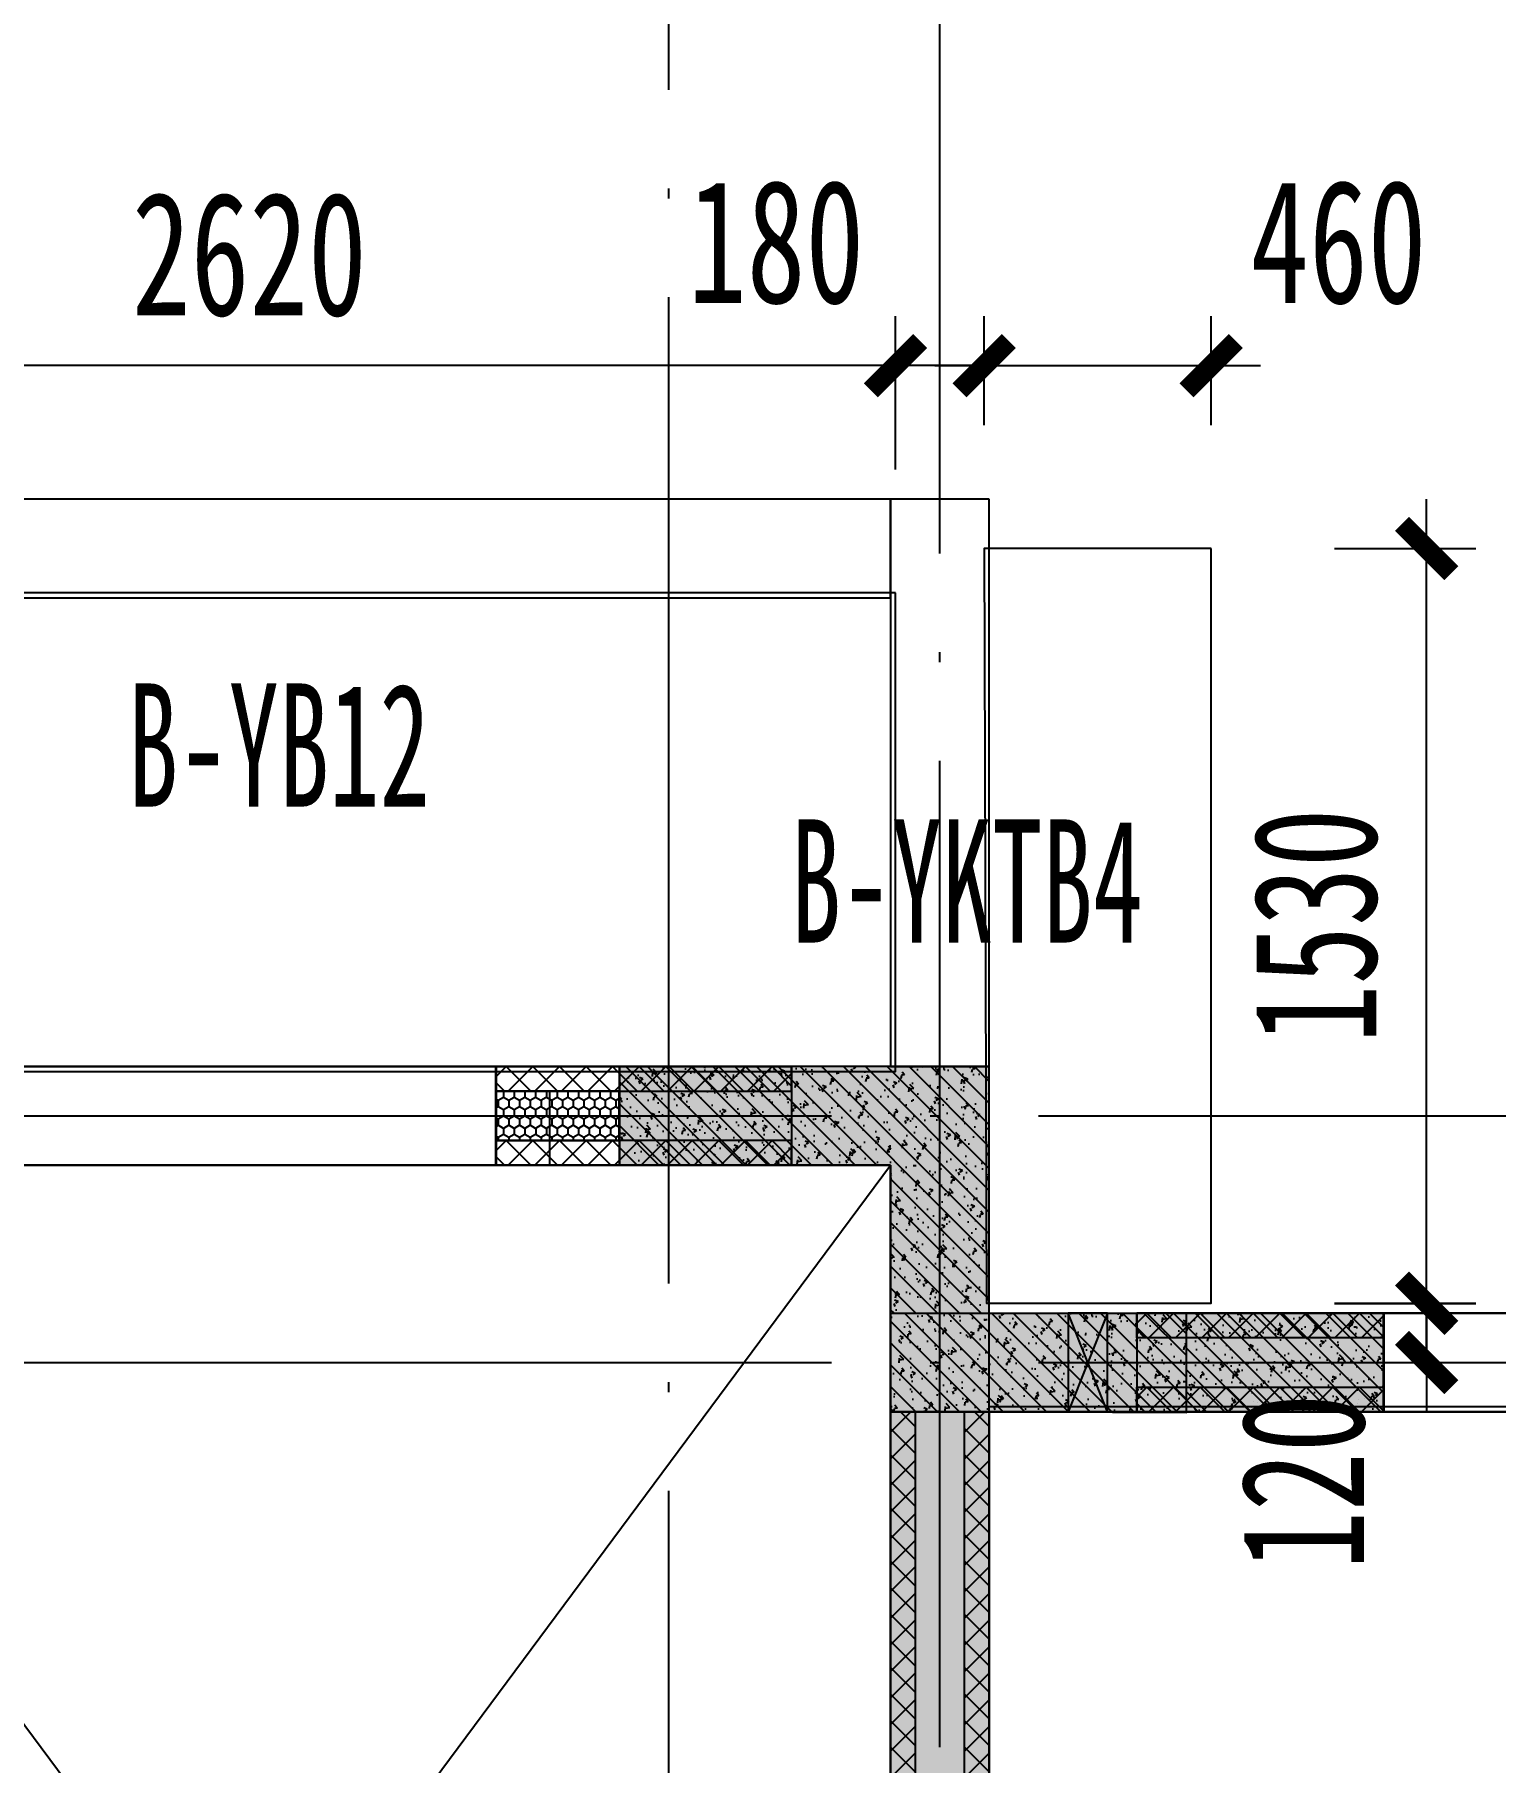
# Model space of a CAD drawing. Extents: x -3200779283 to -8106663, y 659664 to 1123462.
# Drawn here: x -8139436 to -8136474, y 937714 to 941217 of the extents above; entities that cross this region are included whole.
import ezdxf
from ezdxf.enums import TextEntityAlignment as Align

# ---------------------------------------------------------------- set-up
doc = ezdxf.new("R2010")
doc.units = 0
doc.header["$LTSCALE"] = 1000
doc.header["$MEASUREMENT"] = 0
for name, pattern in [('125-墙体$0$CONTINOUS', [0]), ('125-核心筒-标准层$0$CONTINOUS', [0]), ('3#-轴线$0$DOTE', [2.42, 2, -0.2, 0.02, -0.2]), ('3#4#5#$0$DASH', [0.35, 0.25, -0.1]), ('DASH', [0.35, 0.25, -0.1])]:
    doc.linetypes.add(name, pattern=pattern)
doc.layers.get('Defpoints').update_dxf_attribs({"color": 30, "linetype": 'DASH'})
for name, color, linetype in [('125-墙体$0$S-WALL', 40, 'Continuous'), ('125-墙体$0$S-WALL-BEAM', 120, 'Continuous'), ('125-墙体$0$S-WALL-COLU', 252, '125-墙体$0$CONTINOUS'), ('125-墙体$0$S-WALL-COLU-HATC', 16, 'Continuous'), ('125-墙体$0$S-WALL-HATC', 253, 'Continuous'), ('125-墙体$0$提结构条件', 7, 'Continuous'), ('125-墙体$0$暖-首层和标准层暖通套管_TZ$0$H-暖洞-穿梁', 3, 'Continuous'), ('125-核心筒-标准层$0$HATCH', 254, 'Continuous'), ('125-核心筒-标准层$0$S-SLAB-HOLE', 5, 'Continuous'), ('125-核心筒-标准层$0$S-WALL', 40, 'Continuous'), ('125-核心筒-标准层$0$S-WALL-BEAM', 120, 'Continuous'), ('125-核心筒-标准层$0$S-WALL-COLU', 252, '125-核心筒-标准层$0$CONTINOUS'), ('125-核心筒-标准层$0$S-WALL-COLU-HATC', 16, 'Continuous'), ('125-核心筒-标准层$0$S-WALL-HATC', 253, 'Continuous'), ('3#-轴线$0$A-ANNO-DOTE', 10, '3#-轴线$0$DOTE'), ('3#4#5#$0$00-板边线', 7, 'Continuous'), ('3#4#5#$0$PC-SLAB', 6, '3#4#5#$0$DASH'), ('3#4#5#$0$S-ANNO-TEXT', 7, 'Continuous'), ('3#4#5#$0$S-DIMS-SLAB', 120, 'Continuous'), ('3#4#5#$0$S-PC-FQ', 4, 'Continuous'), ('3#4#5#$0$S-PC-FQ-WYQ', 4, 'Continuous'), ('3#4#5#$0$S-PC-SLAB', 6, 'Continuous')]:
    doc.layers.add(name, color=color, linetype=linetype)
doc.styles.add('3#4#5#$0$外部参照 1$0$宋体', font='', dxfattribs={"width": 0.8})
doc.styles.add('3#4#5#$0$楷体', font='', dxfattribs={"width": 0.7})
doc.styles.get('3#4#5#$0$外部参照 1$0$宋体').set_extended_font_data('SimSun')
doc.styles.get('3#4#5#$0$楷体').set_extended_font_data('KaiTi_GB2312')
doc.dimstyles.new('3#4#5#$0$TSSD_100_100', dxfattribs={"dimtxt": 250, "dimasz": 100, "dimexe": 100, "dimexo": 250, "dimgap": 100, "dimtad": 1, "dimdec": 0, "dimzin": 0, "dimdsep": 46, "dimtxsty": '3#4#5#$0$楷体', "dimblk": '3#4#5#$0$_ArchTick', "dimcen": 0, "dimdle": 100, "dimclrt": 7, "dimadec": 0, "dimazin": 0, "dimtfac": 1, "dimtdec": 0, "dimtix": 1, "dimtmove": 2, "dimatfit": 3, "dimfxl": 1, "dimtolj": 1, "dimtzin": 0, "dimarcsym": 0})
pattern_1 = [(225, (-650407.22, -531464.02), (26.9407684, -26.9407684), []), (315, (-650407.22, -531464.02), (26.9407684, 26.9407684), [])]
pattern_2 = [(225, (-650407.22, -531614.02), (26.9407684, -26.9407684), []), (315, (-650407.22, -531614.02), (26.9407684, 26.9407684), [])]
pattern_3 = [(269.9942905, (110828.098, 3091305.449), (10.823449013, -18.751078648), [12.5, -25]), (29.9942905, (110828.098, 3091305.449), (10.82718595, 18.748921125), [12.5, -25]), (329.9942905, (110828.098, 3091305.449), (21.650634963, -0.002157522), [-25, 12.5])]

# ---------------------------------------------------------------- blocks, each defined once
blk = doc.blocks.new('3#4#5#$0$B-YNQ2')
at = {"layer": '3#4#5#$0$S-PC-FQ-WYQ'}
h = blk.add_hatch(dxfattribs=at)
h.set_pattern_fill('ANSI37', color=256, scale=12, angle=90)
h.set_pattern_definition([(135, (-988908.033, 837089.835), (-26.9407684, -26.9407684), []), (225, (-988908.033, 837089.835), (26.9407684, -26.9407684), [])])
h.paths.add_polyline_path([(-127105.4, 321688.4), (-127055.4, 321688.4), (-127055.6, 324388.4), (-127105.6, 324388.4)])
h = blk.add_hatch(dxfattribs=at)
h.set_pattern_fill('ANSI37', color=256, scale=12, angle=90)
h.set_pattern_definition([(135, (-988758.033, 837089.835), (-26.9407684, -26.9407684), []), (225, (-988758.033, 837089.835), (26.9407684, -26.9407684), [])])
h.paths.add_polyline_path([(-126955.4, 321688.4), (-126905.4, 321688.4), (-126905.6, 324388.4), (-126955.6, 324388.4)])
for points in [[(-127105.4, 321688.4), (-127055.4, 321688.4), (-127055.6, 324388.4), (-127105.6, 324388.4)], [(-127105.6, 324388.4), (-126905.6, 324388.4), (-126905.4, 321688.4), (-127105.4, 321688.4)], [(-126955.4, 321688.4), (-126905.4, 321688.4), (-126905.6, 324388.4), (-126955.6, 324388.4)]]:
    blk.add_lwpolyline(points, close=True, dxfattribs=at)
blk = doc.blocks.new('3#4#5#$0$B-YWQ2')
at = {"layer": '3#4#5#$0$S-PC-FQ-WYQ'}
h = blk.add_hatch(dxfattribs=at)
h.set_pattern_fill('ANSI37', color=256, scale=12, angle=180)
h.set_pattern_definition([(225, (-657507.18, -531964.03), (26.9407684, -26.9407684), []), (315, (-657507.18, -531964.03), (26.9407684, 26.9407684), [])])
h.paths.add_polyline_path([(-143805.8, 329838.4), (-143805.8, 329888.4), (-144305.8, 329888.4), (-144305.8, 329838.4)])
h = blk.add_hatch(dxfattribs=at)
h.set_pattern_fill('ANSI37', color=256, scale=12, angle=180)
h.set_pattern_definition([(225, (-655807.177, -531964.03), (26.9407684, -26.9407684), []), (315, (-655807.177, -531964.03), (26.9407684, 26.9407684), [])])
h.paths.add_polyline_path([(-141605.8, 329838.4), (-141605.8, 329888.4), (-142605.8, 329888.4), (-142605.8, 329838.4)])
h = blk.add_hatch(dxfattribs=at)
h.set_pattern_fill('ANSI37', color=256, scale=12, angle=180)
h.set_pattern_definition([(225, (-653107.182, -531964.03), (26.9407684, -26.9407684), []), (315, (-653107.182, -531964.03), (26.9407684, 26.9407684), [])])
h.paths.add_polyline_path([(-139605.8, 329838.4), (-139605.8, 329888.4), (-140105.8, 329888.4), (-140105.8, 329838.4)])
h = blk.add_hatch(dxfattribs=at)
h.set_pattern_fill('ANSI37', color=256, scale=12, angle=180)
h.set_pattern_definition([(225, (-657507.18, -532114.03), (26.9407684, -26.9407684), []), (315, (-657507.18, -532114.03), (26.9407684, 26.9407684), [])])
h.paths.add_polyline_path([(-143805.8, 329688.4), (-143805.8, 329738.4), (-144305.8, 329738.4), (-144305.8, 329688.4)])
h = blk.add_hatch(dxfattribs=at)
h.set_pattern_fill('ANSI37', color=256, scale=12, angle=180)
h.set_pattern_definition([(225, (-655807.177, -532114.03), (26.9407684, -26.9407684), []), (315, (-655807.177, -532114.03), (26.9407684, 26.9407684), [])])
h.paths.add_polyline_path([(-141605.8, 329688.4), (-141605.8, 329738.4), (-142605.8, 329738.4), (-142605.8, 329688.4)])
h = blk.add_hatch(dxfattribs=at)
h.set_pattern_fill('ANSI37', color=256, scale=12, angle=180)
h.set_pattern_definition([(225, (-653107.182, -532114.03), (26.9407684, -26.9407684), []), (315, (-653107.182, -532114.03), (26.9407684, 26.9407684), [])])
h.paths.add_polyline_path([(-139605.8, 329688.4), (-139605.8, 329738.4), (-140105.8, 329738.4), (-140105.8, 329688.4)])
for points in [[(-143805.8, 329838.4), (-143805.8, 329888.4), (-144305.8, 329888.4), (-144305.8, 329838.4)], [(-144305.8, 329688.4), (-144305.8, 329888.4), (-143805.8, 329888.4), (-143805.8, 329688.4)], [(-143805.8, 329888.4), (-142605.8, 329888.4), (-142605.8, 329688.4), (-143805.8, 329688.4)], [(-141605.8, 329838.4), (-141605.8, 329888.4), (-142605.8, 329888.4), (-142605.8, 329838.4)], [(-142605.8, 329688.4), (-142605.8, 329888.4), (-141605.8, 329888.4), (-141605.8, 329688.4)], [(-141605.8, 329888.4), (-140105.8, 329888.4), (-140105.8, 329688.4), (-141605.8, 329688.4)], [(-139605.8, 329838.4), (-139605.8, 329888.4), (-140105.8, 329888.4), (-140105.8, 329838.4)], [(-140105.8, 329688.4), (-140105.8, 329888.4), (-139605.8, 329888.4), (-139605.8, 329688.4)], [(-143805.8, 329688.4), (-143805.8, 329738.4), (-144305.8, 329738.4), (-144305.8, 329688.4)], [(-141605.8, 329688.4), (-141605.8, 329738.4), (-142605.8, 329738.4), (-142605.8, 329688.4)], [(-139605.8, 329688.4), (-139605.8, 329738.4), (-140105.8, 329738.4), (-140105.8, 329688.4)]]:
    blk.add_lwpolyline(points, close=True, dxfattribs=at)
blk = doc.blocks.new('3#4#5#$0$B-YWQ3')
at = {"layer": '3#4#5#$0$S-PC-FQ'}
h = blk.add_hatch(dxfattribs=at)
h.set_pattern_fill('HONEY', color=6, scale=100, angle=-90.0057)
h.set_pattern_definition(pattern_3)
h.paths.add_polyline_path([(-138306, 330338.4), (-138306, 330238.4), (-138556, 330238.4), (-138556, 330338.4)])
h = blk.add_hatch(dxfattribs=at)
h.set_pattern_fill('HONEY', color=6, scale=100, angle=-90.0057)
h.set_pattern_definition(pattern_3)
h.paths.add_polyline_path([(-137306, 330338.4), (-137306, 330238.4), (-137056, 330238.4), (-137056, 330338.4)])
at = {"layer": '3#4#5#$0$S-PC-FQ-WYQ'}
h = blk.add_hatch(dxfattribs=at)
h.set_pattern_fill('ANSI37', color=256, scale=12, angle=180)
h.set_pattern_definition(pattern_1)
h.paths.add_polyline_path([(-138905.8, 330388.4), (-138905.8, 330338.4), (-138306, 330338.4), (-138306, 330388.4)])
h = blk.add_hatch(dxfattribs=at)
h.set_pattern_fill('ANSI37', color=256, scale=12, angle=180)
h.set_pattern_definition(pattern_1)
h.paths.add_polyline_path([(-136705.8, 330338.4), (-136705.8, 330388.4), (-137306, 330388.4), (-137306, 330338.4)])
h = blk.add_hatch(dxfattribs=at)
h.set_pattern_fill('ANSI37', color=256, scale=12, angle=180)
h.set_pattern_definition(pattern_2)
h.paths.add_polyline_path([(-138905.8, 330238.4), (-138905.8, 330188.4), (-138306, 330188.4), (-138306, 330238.4)])
h = blk.add_hatch(dxfattribs=at)
h.set_pattern_fill('ANSI37', color=256, scale=12, angle=180)
h.set_pattern_definition(pattern_2)
h.paths.add_polyline_path([(-136705.8, 330188.4), (-136705.8, 330238.4), (-137306, 330238.4), (-137306, 330188.4)])
at = {"layer": '3#4#5#$0$S-PC-FQ', "color": 6}
for points in [[(-138306, 330338.4), (-138306, 330238.4), (-138556, 330238.4), (-138556, 330338.4)], [(-137306, 330338.4), (-137306, 330238.4), (-137056, 330238.4), (-137056, 330338.4)]]:
    blk.add_lwpolyline(points, close=True, dxfattribs=at)
at = {"layer": '3#4#5#$0$S-PC-FQ-WYQ'}
for points in [[(-138905.8, 330338.4), (-138905.8, 330388.4), (-138306, 330388.4), (-138306, 330338.4)], [(-138306, 330188.4), (-138306, 330388.4), (-138905.8, 330388.4), (-138905.8, 330188.4)], [(-138306, 330388.4), (-137306, 330388.4), (-137306, 330188.4), (-138306, 330188.4)], [(-136705.8, 330338.4), (-136705.8, 330388.4), (-137306, 330388.4), (-137306, 330338.4)], [(-137306, 330188.4), (-137306, 330388.4), (-136705.8, 330388.4), (-136705.8, 330188.4)], [(-138905.8, 330188.4), (-138905.8, 330238.4), (-138306, 330238.4), (-138306, 330188.4)], [(-136705.8, 330188.4), (-136705.8, 330238.4), (-137306, 330238.4), (-137306, 330188.4)]]:
    blk.add_lwpolyline(points, close=True, dxfattribs=at)
blk = doc.blocks.new('3#4#5#$0$A$C53EF3948')
at = {"layer": '3#4#5#$0$S-PC-FQ-WYQ', "xscale": -1}
for name, p in [('3#4#5#$0$B-YWQ3', (-106006.5, -329888.4)), ('3#4#5#$0$B-YWQ2', (-106006.5, -329888.4)), ('3#4#5#$0$B-YNQ2', (-93805.7, -324588.6))]:
    blk.add_blockref(name, p, dxfattribs=at)
blk = doc.blocks.new('3#4#5#$0$悬挑板-北侧')
at = {"layer": '3#4#5#$0$S-PC-SLAB'}
for points in [[(-262899.7, 92469.9), (-262439.3, 92469.9), (-262444.4, 90939.8), (-262899.7, 90939.8)], [(-259459.5, 92469.9), (-258399.8, 92469.9), (-258399.8, 90939.9), (-259459.5, 90939.9)], [(-262259.5, 92379.9), (-259639.3, 92379.9), (-259639.3, 91409.9), (-262259.5, 91409.9)]]:
    blk.add_lwpolyline(points, close=True, dxfattribs=at)
blk = doc.blocks.new('3#4#5#$0$_ArchTick')
at = {"color": 0, "linetype": 'ByBlock', "const_width": 0.4}
blk.add_lwpolyline([(-0.5, -0.5), (0.5, 0.5)], dxfattribs=at)
blk = doc.blocks.new('*D978')
at = {"layer": '3#4#5#$0$S-DIMS-SLAB', "color": 0, "lineweight": -2, "transparency": 16777216}
for p, q in [((30489.6, 13009.9), (30489.6, 13320.7)), ((33109.8, 13009.9), (33109.8, 13320.7)), ((33209.8, 13220.7), (30389.6, 13220.7))]:
    blk.add_line(p, q, dxfattribs=at)
at = {"layer": 'Defpoints', "color": 0, "transparency": 16777216}
for p in [(30489.6, 13220.7), (30489.6, 12759.9), (33109.8, 12759.9)]:
    blk.add_point(p, dxfattribs=at)
at = {"layer": '3#4#5#$0$S-DIMS-SLAB', "color": 0, "lineweight": -2, "transparency": 16777216, "xscale": 100, "yscale": 100, "zscale": 100, "rotation": 180}
blk.add_blockref('3#4#5#$0$_ArchTick', (30489.6, 13220.7), dxfattribs=at)
at = {"layer": '3#4#5#$0$S-DIMS-SLAB', "color": 0, "lineweight": -2, "transparency": 16777216, "xscale": 100, "yscale": 100, "zscale": 100}
blk.add_blockref('3#4#5#$0$_ArchTick', (33109.8, 13220.7), dxfattribs=at)
at = {"layer": '3#4#5#$0$S-DIMS-SLAB', "color": 7, "transparency": 16777216, "insert": (31799.7, 13445.7), "char_height": 250, "attachment_point": 5, "style": '3#4#5#$0$楷体'}
blk.add_mtext('\\A1;2620', dxfattribs=at)
blk = doc.blocks.new('*D980')
at = {"layer": '3#4#5#$0$S-DIMS-SLAB', "color": 0, "lineweight": -2, "transparency": 16777216}
for p, q in [((33289.6, 13099.8), (33289.6, 13320.7)), ((33750, 13099.8), (33750, 13320.7)), ((33189.6, 13220.7), (33850, 13220.7))]:
    blk.add_line(p, q, dxfattribs=at)
at = {"layer": 'Defpoints', "color": 0, "transparency": 16777216}
for p in [(33750, 13220.7), (33289.6, 12849.8), (33750, 12849.8)]:
    blk.add_point(p, dxfattribs=at)
at = {"layer": '3#4#5#$0$S-DIMS-SLAB', "color": 0, "lineweight": -2, "transparency": 16777216, "xscale": 100, "yscale": 100, "zscale": 100, "rotation": 180}
blk.add_blockref('3#4#5#$0$_ArchTick', (33289.6, 13220.7), dxfattribs=at)
at = {"layer": '3#4#5#$0$S-DIMS-SLAB', "color": 0, "lineweight": -2, "transparency": 16777216, "xscale": 100, "yscale": 100, "zscale": 100}
blk.add_blockref('3#4#5#$0$_ArchTick', (33750, 13220.7), dxfattribs=at)
at = {"layer": '3#4#5#$0$S-DIMS-SLAB', "color": 7, "transparency": 16777216, "insert": (34008.1, 13470.7), "char_height": 250, "attachment_point": 5, "style": '3#4#5#$0$楷体'}
blk.add_mtext('\\A1;460', dxfattribs=at)
blk = doc.blocks.new('*D982')
at = {"layer": '3#4#5#$0$S-DIMS-SLAB', "color": 0, "lineweight": -2, "transparency": 16777216}
for p, q in [((34187.1, 11219.7), (34187.1, 12949.8)), ((34000, 12849.8), (34287.1, 12849.8)), ((34000, 11319.7), (34287.1, 11319.7))]:
    blk.add_line(p, q, dxfattribs=at)
at = {"layer": 'Defpoints', "color": 0, "transparency": 16777216}
for p in [(33750, 12849.8), (34187.1, 12849.8), (33750, 11319.7)]:
    blk.add_point(p, dxfattribs=at)
at = {"layer": '3#4#5#$0$S-DIMS-SLAB', "color": 0, "lineweight": -2, "transparency": 16777216, "xscale": 100, "yscale": 100, "zscale": 100}
for p, rotation in [((34187.1, 12849.8), 90), ((34187.1, 11319.7), 270)]:
    blk.add_blockref('3#4#5#$0$_ArchTick', p, dxfattribs=dict(at, rotation=rotation))
at = {"layer": '3#4#5#$0$S-DIMS-SLAB', "color": 7, "transparency": 16777216, "insert": (33962.1, 12084.8), "char_height": 250, "attachment_point": 5, "rotation": 90, "style": '3#4#5#$0$楷体'}
blk.add_mtext('\\A1;1530', dxfattribs=at)
blk = doc.blocks.new('*D983')
at = {"layer": '3#4#5#$0$S-DIMS-SLAB', "color": 0, "lineweight": -2, "transparency": 16777216}
for p, q in [((33109.8, 13009.9), (33109.8, 13320.7)), ((33289.6, 13099.8), (33289.6, 13320.7)), ((33109.8, 13220.7), (33009.8, 13220.7)), ((33289.6, 13220.7), (33109.8, 13220.7)), ((33289.6, 13220.7), (33389.6, 13220.7))]:
    blk.add_line(p, q, dxfattribs=at)
at = {"layer": 'Defpoints', "color": 0, "transparency": 16777216}
for p in [(33109.8, 13220.7), (33289.6, 12849.8), (33109.8, 12759.9)]:
    blk.add_point(p, dxfattribs=at)
at = {"layer": '3#4#5#$0$S-DIMS-SLAB', "color": 0, "lineweight": -2, "transparency": 16777216, "xscale": 100, "yscale": 100, "zscale": 100}
blk.add_blockref('3#4#5#$0$_ArchTick', (33109.8, 13220.7), dxfattribs=at)
at = {"layer": '3#4#5#$0$S-DIMS-SLAB', "color": 0, "lineweight": -2, "transparency": 16777216, "xscale": 100, "yscale": 100, "zscale": 100, "rotation": 180}
blk.add_blockref('3#4#5#$0$_ArchTick', (33289.6, 13220.7), dxfattribs=at)
at = {"layer": '3#4#5#$0$S-DIMS-SLAB', "color": 7, "transparency": 16777216, "insert": (32867.9, 13470.7), "char_height": 250, "attachment_point": 5, "style": '3#4#5#$0$楷体'}
blk.add_mtext('\\A1;180', dxfattribs=at)
blk = doc.blocks.new('*D987')
at = {"layer": '3#4#5#$0$S-DIMS-SLAB', "color": 0, "lineweight": -2, "transparency": 16777216}
for p, q in [((34187.1, 11319.9), (34187.1, 11419.9)), ((34000, 11319.9), (34287.1, 11319.9)), ((34187.1, 11319.9), (34187.1, 11200)), ((34000, 11200), (34287.1, 11200)), ((34187.1, 11200), (34187.1, 11100))]:
    blk.add_line(p, q, dxfattribs=at)
at = {"layer": 'Defpoints', "color": 0, "transparency": 16777216}
for p in [(33750, 11319.9), (33750, 11200), (34187.1, 11200)]:
    blk.add_point(p, dxfattribs=at)
at = {"layer": '3#4#5#$0$S-DIMS-SLAB', "color": 0, "lineweight": -2, "transparency": 16777216, "xscale": 100, "yscale": 100, "zscale": 100}
for p, rotation in [((34187.1, 11319.9), 270), ((34187.1, 11200), 90)]:
    blk.add_blockref('3#4#5#$0$_ArchTick', p, dxfattribs=dict(at, rotation=rotation))
at = {"layer": '3#4#5#$0$S-DIMS-SLAB', "color": 7, "transparency": 16777216, "insert": (33937.1, 10958.1), "char_height": 250, "attachment_point": 5, "rotation": 90, "style": '3#4#5#$0$楷体'}
blk.add_mtext('\\A1;120', dxfattribs=at)
blk = doc.blocks.new('3#4#5#$0$ban111')
at = {"layer": '3#4#5#$0$S-PC-SLAB'}
blk.add_lwpolyline([(-225932, 409965), (-225932, 412985), (-223232, 412985), (-223232, 409965)], close=True, dxfattribs=at)
blk = doc.blocks.new('3#4#5#$0$5#')
at = {"layer": '3#4#5#$0$S-ANNO-TEXT', "xscale": -1}
blk.add_blockref('3#4#5#$0$ban111', (-43035.7, -247400), dxfattribs=at)
blk = doc.blocks.new('125-墙体$0$tretyyt')
at = {"layer": '125-墙体$0$暖-首层和标准层暖通套管_TZ$0$H-暖洞-穿梁', "color": 5}
for p, q in [((52498, 59279.6), (52298, 59359.6)), ((52298, 59279.6), (52498, 59359.6))]:
    blk.add_line(p, q, dxfattribs=at)
blk.add_lwpolyline([(52498, 59279.6), (52498, 59359.6), (52298, 59359.6), (52298, 59279.6)], close=True, dxfattribs=at)
blk = doc.blocks.new('125-墙体$0$she')
at = {"layer": '125-墙体$0$提结构条件', "xscale": -1, "rotation": 270}
blk.add_blockref('125-墙体$0$tretyyt', (-50919.6, -52398), dxfattribs=at)
blk = doc.blocks.new('125-墙体')
at = {"layer": '125-墙体$0$S-WALL-COLU-HATC'}
h = blk.add_hatch(dxfattribs=at)
h.set_pattern_fill('AR-CONC', color=256, scale=10)
h.set_pattern_definition([(50, (29394.36, -241007.814), (71.726018, -6.275213), [7.5, -82.5]), (355, (29394.36, -241007.814), (-13.875133, 75.219213), [6, -66]), (100.4514, (29400.34, -241008.34), (57.850938, 68.943954), [6.37402, -70.114211]), (46.1842, (29394.36, -240987.81), (106.724105, -16.5519), [11.25, -123.75]), (96.6356, (29403.26, -240989.19), (93.46627, 97.411787), [9.56103, -105.1713]), (351.1842, (29394.36, -240987.81), (93.466195, 97.41186), [9, -99]), (21, (29404.36, -240992.814), (59.690705, -40.261889), [7.5, -82.5]), (326, (29404.36, -240992.814), (24.331533, 72.515005), [6, -66]), (71.4514, (29409.34, -240996.17), (84.022263, 32.25305), [6.37402, -70.114211]), (37.5, (29394.362, -241007.814), (1.2159855, 33.2893854), [0, -65.2, 0, -67, 0, -66.25]), (7.5, (29394.362, -241007.814), (26.306954, 39.441171), [0, -38.2, 0, -63.7, 0, -25.25]), (327.5, (29372.062, -241007.814), (53.3822436, -2.2554872), [0, -25, 0, -78, 0, -103.5]), (317.5, (29362.062, -241007.814), (58.318617, 10.010498), [0, -32.5, 0, -51.8, 0, -73.5])])
h.paths.add_polyline_path([(8200, -100), (8200, 100), (7800, 100), (7800, -100)])
h = blk.add_hatch(dxfattribs=at)
h.set_pattern_fill('ANSI31', color=256, scale=250, style=0)
h.set_pattern_definition([(45, (29394.362, -241007.814), (-22.097087, 22.097087), [])])
h.paths.add_polyline_path([(8200, 100), (8200, -100), (7800, -100), (7800, 100)])
at = {"layer": '125-墙体$0$S-WALL-HATC'}
blk.add_hatch(color=256, dxfattribs=at).paths.add_polyline_path([(8600, -100), (8600, 100), (7800, 100), (7800, -100)])
at = {"layer": '125-墙体$0$S-WALL'}
blk.add_lwpolyline([(8600, -100), (8600, 100), (7800, 100), (7800, -100), (8600, -100)], close=True, dxfattribs=at)
at = {"layer": '125-墙体$0$S-WALL-BEAM'}
blk.add_lwpolyline([(6300, 100), (6300, -100), (7800, -100), (7800, 100)], close=True, dxfattribs=at)
at = {"layer": '125-墙体$0$S-WALL-COLU', "lineweight": -2}
blk.add_lwpolyline([(8200, -100), (8200, 100), (7800, 100), (7800, -100)], close=True, dxfattribs=at)
blk.add_blockref('125-墙体$0$she', (0, 0))
blk = doc.blocks.new('125-核心筒-标准层')
at = {"layer": '125-核心筒-标准层$0$HATCH'}
h = blk.add_hatch(dxfattribs=at)
h.set_pattern_fill('BRICK1', color=256, scale=20, style=0)
h.set_pattern_definition([(0, (-47688.61, -30845.9), (0, 160), []), (90, (-47688.61, -30845.9), (-160, 160), [160, -160])])
h.paths.add_polyline_path([(-850, 7500), (-1100, 7500), (-1100, 7700), (-850, 7700)])
at = {"layer": '125-核心筒-标准层$0$S-WALL-COLU-HATC'}
h = blk.add_hatch(dxfattribs=at)
h.set_pattern_fill('AR-CONC', color=256, scale=10)
h.set_pattern_definition([(50, (13887.05, -232995.61), (71.726018, -6.275213), [7.5, -82.5]), (355, (13887.05, -232995.61), (-13.875133, 75.219213), [6, -66]), (100.4514, (13893.03, -232996.135), (57.850938, 68.943954), [6.37402, -70.114211]), (46.1842, (13887.05, -232975.61), (106.724105, -16.5519), [11.25, -123.75]), (96.6356, (13895.95, -232976.99), (93.46627, 97.411787), [9.56103, -105.1713]), (351.1842, (13887.05, -232975.61), (93.466195, 97.41186), [9, -99]), (21, (13897.05, -232980.61), (59.690705, -40.261889), [7.5, -82.5]), (326, (13897.05, -232980.61), (24.331533, 72.515005), [6, -66]), (71.4514, (13902.03, -232983.97), (84.022263, 32.25305), [6.37402, -70.114211]), (37.5, (13887.052, -232995.612), (1.2159855, 33.2893854), [0, -65.2, 0, -67, 0, -66.25]), (7.5, (13887.052, -232995.612), (26.306954, 39.441171), [0, -38.2, 0, -63.7, 0, -25.25]), (327.5, (13864.752, -232995.612), (53.3822436, -2.2554872), [0, -25, 0, -78, 0, -103.5]), (317.5, (13854.752, -232995.612), (58.318617, 10.010498), [0, -32.5, 0, -51.8, 0, -73.5])])
h.paths.add_polyline_path([(-1650, 7500), (-1650, 7200), (-1850, 7200), (-1850, 7700), (-1100, 7700), (-1100, 7500)])
h = blk.add_hatch(dxfattribs=at)
h.set_pattern_fill('ANSI31', color=256, scale=250, style=0)
h.set_pattern_definition([(45, (13887.052, -232995.612), (-22.097087, 22.097087), [])])
h.paths.add_polyline_path([(-1650, 7500), (-1650, 7200), (-1850, 7200), (-1850, 7700), (-1100, 7700), (-1100, 7500)])
h = blk.add_hatch(dxfattribs=at)
h.set_pattern_fill('AR-CONC', color=256, scale=10)
h.set_pattern_definition([(50, (13587.05, -233495.61), (71.726018, -6.275213), [7.5, -82.5]), (355, (13587.05, -233495.61), (-13.875133, 75.219213), [6, -66]), (100.4514, (13593.03, -233496.135), (57.850938, 68.943954), [6.37402, -70.114211]), (46.1842, (13587.05, -233475.61), (106.724105, -16.5519), [11.25, -123.75]), (96.6356, (13595.95, -233476.99), (93.46627, 97.411787), [9.56103, -105.1713]), (351.1842, (13587.05, -233475.61), (93.466195, 97.41186), [9, -99]), (21, (13597.05, -233480.61), (59.690705, -40.261889), [7.5, -82.5]), (326, (13597.05, -233480.61), (24.331533, 72.515005), [6, -66]), (71.4514, (13602.03, -233483.97), (84.022263, 32.25305), [6.37402, -70.114211]), (37.5, (13587.053, -233495.612), (1.2159855, 33.2893854), [0, -65.2, 0, -67, 0, -66.25]), (7.5, (13587.053, -233495.612), (26.306954, 39.441171), [0, -38.2, 0, -63.7, 0, -25.25]), (327.5, (13564.753, -233495.612), (53.3822436, -2.2554872), [0, -25, 0, -78, 0, -103.5]), (317.5, (13554.753, -233495.612), (58.318617, 10.010498), [0, -32.5, 0, -51.8, 0, -73.5])])
h.paths.add_polyline_path([(-1950, 7000), (-1950, 7000), (-2250, 6998.8), (-2250, 7198.8), (-1650, 7200), (-1650, 7000)])
h = blk.add_hatch(dxfattribs=at)
h.set_pattern_fill('ANSI31', color=256, scale=250, style=0)
h.set_pattern_definition([(45, (13587.053, -233495.612), (-22.097087, 22.097087), [])])
h.paths.add_polyline_path([(-1950, 7000), (-1950, 7000), (-2250, 6998.8), (-2250, 7198.8), (-1650, 7200), (-1650, 7000)])
at = {"layer": '125-核心筒-标准层$0$S-WALL-HATC'}
for points in [[(-1850, 7700), (-1650, 7500), (-1100, 7500), (-1100, 7700)], [(-1850, 7100), (-1650, 7100), (-1650, 7500), (-1850, 7700), (-1850, 7200)], [(-1850, 6634.3), (-1650, 6634.3), (-1650, 7100), (-1850, 7100), (-1850, 7000)], [(-1850, 4000), (-1650, 3800), (-1650, 6634.3), (-1850, 6634.3)]]:
    blk.add_hatch(color=256, dxfattribs=at).paths.add_polyline_path(points)
at = {"layer": '125-核心筒-标准层$0$S-SLAB-HOLE'}
for points in [[(950, 4000), (-1650, 7500)], [(950, 7500), (-1650, 4000)]]:
    blk.add_lwpolyline(points, dxfattribs=at)
at = {"layer": '125-核心筒-标准层$0$S-WALL'}
for p, q in [((-1850, 7700), (-998.9, 7700)), ((-1850, 6634.3), (-1850, 7700)), ((-1650, 7500), (-998.9, 7500)), ((-1650, 7100), (-1650, 7500)), ((-1650, 6634.3), (-1650, 7100)), ((-1850, 3800), (-1850, 6634.3)), ((-1650, 3800), (-1650, 6634.3))]:
    blk.add_line(p, q, dxfattribs=at)
blk.add_lwpolyline([(-850, 7500), (-1100, 7500), (-1100, 7700), (-850, 7700)], close=True, dxfattribs=at)
at = {"layer": '125-核心筒-标准层$0$S-WALL-BEAM'}
for points in [[(-1850, 8850), (-1650, 8850), (-1650, 7700), (-1850, 7700)], [(-1650, 8650), (-1650, 8850), (950, 8850), (950, 8650)], [(400, 7500), (400, 7700), (-1100, 7700), (-1100, 7500)]]:
    blk.add_lwpolyline(points, close=True, dxfattribs=at)
at = {"layer": '125-核心筒-标准层$0$S-WALL-COLU', "linetype": 'ByBlock'}
for points in [[(-1650, 7500), (-1650, 7200), (-1850, 7200), (-1850, 7700), (-1100, 7700), (-1100, 7500), (-1650, 7500)], [(-1950, 7000), (-1950, 7000), (-2250, 6998.8), (-2250, 7198.8), (-1650, 7200), (-1650, 7000), (-1950, 7000)]]:
    blk.add_lwpolyline(points, dxfattribs=at)
blk = doc.blocks.new('3#-轴线')
at = {"layer": '3#-轴线$0$A-ANNO-DOTE'}
for points in [[(32550, -7100), (32550, 5500)], [(33100, -3200), (33100, 5500)], [(-3000, 500), (44800, 500)], [(-3000, 0), (44800, 0)]]:
    blk.add_lwpolyline(points, dxfattribs=at)
blk = doc.blocks.new('3#4#5#$0$A$C7C4D4DCF')
at = {"layer": '3#4#5#$0$00-板边线', "xscale": -1, "rotation": 359.9999991179201}
blk.add_blockref('3#4#5#$0$悬挑板-北侧', (-229149.7, -79620), dxfattribs=at)
at = {"layer": '3#4#5#$0$PC-SLAB', "linetype": 'ByBlock', "style": '3#4#5#$0$外部参照 1$0$宋体', "width": 0.6}
for s, p in [('B-YB12', (31859.6, 12451.5)), ('B-YKTB4', (33255, 12176))]:
    blk.add_text(s, height=250, rotation=360, dxfattribs=at).set_placement(p, align=Align.MIDDLE)
at = {"layer": '3#4#5#$0$S-DIMS-SLAB'}
for base, p1, p2, angle, picture, middle in [((33109.8, 13220.7), (33289.6, 12849.8), (33109.8, 12759.9), 180, '*D983', (32867.9, 13470.7)), ((33750, 13220.7), (33289.6, 12849.8), (33750, 12849.8), 180, '*D980', (34008.1, 13470.7)), ((34187.1, 11200), (33750, 11319.9), (33750, 11200), 90, '*D987', (33937.1, 10958.1))]:
    dim = blk.add_linear_dim(base=base, p1=p1, p2=p2, angle=angle, dimstyle='3#4#5#$0$TSSD_100_100', dxfattribs=at)
    dim.commit()
    dim.dimension.update_dxf_attribs({"geometry": picture, "text_midpoint": middle, "dimtype": 128})
for base, p1, p2, angle, picture, middle in [((30489.6, 13220.7), (33109.8, 12759.9), (30489.6, 12759.9), 180, '*D978', (31799.7, 13445.7)), ((34187.1, 12849.8), (33750, 11319.7), (33750, 12849.8), 90, '*D982', (33962.1, 12084.8))]:
    dim = blk.add_linear_dim(base=base, p1=p1, p2=p2, angle=angle, dimstyle='3#4#5#$0$TSSD_100_100', dxfattribs=at)
    dim.commit()
    dim.dimension.update_dxf_attribs({"geometry": picture, "text_midpoint": middle})

msp = doc.modelspace()

# ---------------------------------------------------------------- block references
msp.add_blockref('3#-轴线', (-8170700.4, 938524.6))
at = {"xscale": -1, "rotation": 3.622788229407092e-06}
for name, p in [('125-核心筒-标准层', (-8139350.4, 931424.6)), ('125-墙体', (-8128900.4, 938524.6))]:
    msp.add_blockref(name, p, dxfattribs=at)
at = {"layer": '3#4#5#$0$S-ANNO-TEXT'}
msp.add_blockref('3#4#5#$0$A$C53EF3948', (-8170800.4, 938624.8), dxfattribs=at)
at = {"layer": '3#4#5#$0$S-PC-SLAB'}
msp.add_blockref('3#4#5#$0$5#', (-8317697.2, 772849.8), dxfattribs=at)
at = {"layer": '3#4#5#$0$S-PC-SLAB', "color": 1}
msp.add_blockref('3#4#5#$0$A$C7C4D4DCF', (-8170800.4, 927324.8), dxfattribs=at)

doc.saveas('drawing.dxf')
